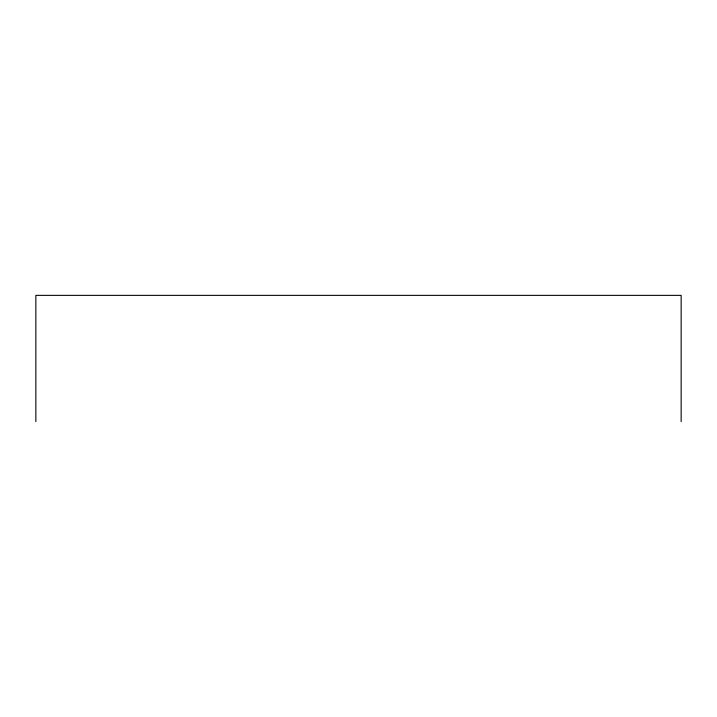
<?xml version="1.0" encoding="UTF-8"?>
<svg xmlns="http://www.w3.org/2000/svg" width="717" height="717" viewBox="0 0 717 717"><rect width="100%" height="100%" fill="white"/><g stroke="black" fill="none" stroke-linecap="round" stroke-linejoin="round"><path stroke-width="1.08" d="M681.15 421.641L681.15 295.359L35.85 295.359L35.85 421.641"/></g></svg>
